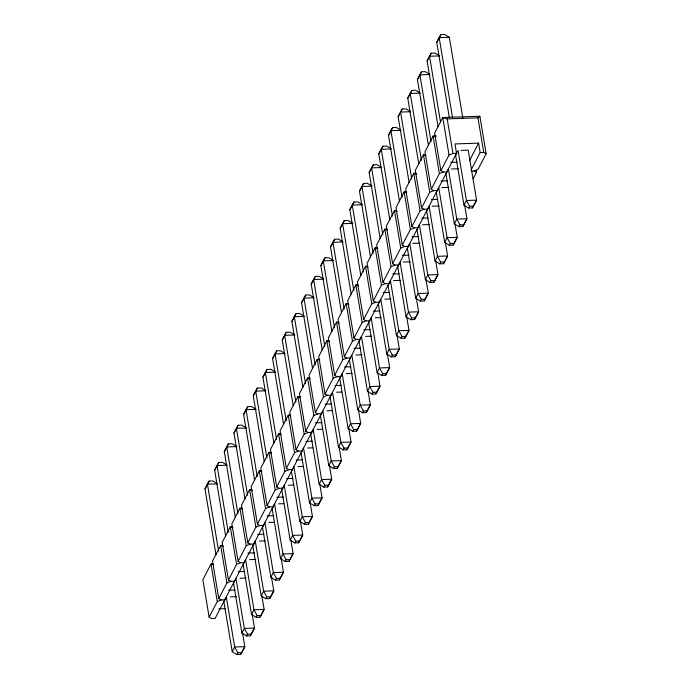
<?xml version="1.0" encoding="UTF-8"?>
<svg xmlns="http://www.w3.org/2000/svg" width="689" height="689" viewBox="0 0 689 689"><rect width="100%" height="100%" fill="white"/><g stroke="black" fill="none" stroke-linecap="round" stroke-linejoin="round"><path stroke-width="1.03" d="M215.993 554.636L204.986 488.846L209.086 481.086L212.892 480.956L217.569 483.816L207.415 484.16L218.602 551.011M209.086 481.086L204.986 488.846M225.647 536.033L214.641 470.242L218.74 462.483L222.547 462.353L227.224 465.204L217.078 465.557L228.266 532.408M218.74 462.483L214.641 470.242M235.311 517.43L224.295 451.639L228.403 443.88L232.21 443.75L236.878 446.601L226.733 446.954L237.92 513.805M228.403 443.88L224.295 451.639M244.965 498.827L233.959 433.036L238.058 425.277L241.865 425.147L246.533 427.998L236.387 428.351L247.575 495.202M238.058 425.277L233.959 433.036M254.62 480.224L243.613 414.433L247.713 406.674L251.519 406.536L256.196 409.395L246.042 409.74L257.23 476.599M247.713 406.674L243.613 414.433M264.275 461.621L253.268 395.822L257.367 388.062L261.174 387.933L265.851 390.792L255.705 391.137L266.893 457.987M257.367 388.062L253.268 395.822M273.938 443.01L262.922 377.219L267.031 369.459L270.837 369.33L275.505 372.189L265.36 372.534L276.547 439.384M267.031 369.459L262.922 377.219M283.592 424.407L272.586 358.616L276.685 350.856L280.492 350.727L285.16 353.578L275.014 353.931L286.202 420.781M276.685 350.856L272.586 358.616M293.247 405.804L282.24 340.013L286.34 332.253L290.147 332.124L294.823 334.975L284.669 335.328L295.857 402.178M286.34 332.253L282.24 340.013M302.902 387.201L291.895 321.41L295.994 313.65L299.801 313.521L304.478 316.372L294.332 316.716L305.52 383.575M295.994 313.65L291.895 321.41M312.565 368.598L301.549 302.807L305.658 295.047L309.464 294.909L314.132 297.769L303.987 298.113L315.174 364.972M305.658 295.047L301.549 302.807M322.219 349.995L311.213 284.195L315.312 276.435L319.119 276.306L323.787 279.166L313.641 279.51L324.829 346.36M315.312 276.435L311.213 284.195M331.874 331.383L320.867 265.592L324.967 257.832L328.774 257.703L333.45 260.563L323.296 260.907L334.484 327.757M324.967 257.832L320.867 265.592M341.529 312.78L330.522 246.989L334.621 239.229L338.428 239.1L343.105 241.951L332.959 242.304L344.147 309.154M334.621 239.229L330.522 246.989M351.192 294.177L340.177 228.386L344.285 220.626L348.091 220.497L352.759 223.348L342.614 223.701L353.801 290.551M344.285 220.626L340.177 228.386M360.847 275.574L349.84 209.783L353.939 202.023L357.746 201.894L362.414 204.745L352.268 205.089L363.456 271.948M353.939 202.023L349.84 209.783M370.501 256.971L359.494 191.18L363.594 183.42L367.401 183.283L372.077 186.142L361.923 186.486L373.111 253.345M363.594 183.42L359.494 191.18M380.156 238.368L369.149 172.569L373.249 164.809L377.055 164.68L381.732 167.539L371.586 167.883L382.774 234.734M373.249 164.809L369.149 172.569M389.819 219.757L378.804 153.966L382.912 146.206L386.718 146.077L391.386 148.936L381.241 149.28L392.429 216.131M382.912 146.206L378.804 153.966M399.474 201.154L388.467 135.363L392.566 127.603L396.373 127.474L400.266 129.851M392.566 127.603L388.467 135.363M409.128 182.551L398.121 116.76L402.221 109L406.028 108.871L409.921 111.248M402.221 109L398.121 116.76M418.783 163.948L407.776 98.157L411.876 90.397L415.682 90.268L419.575 92.645M411.876 90.397L407.776 98.157M428.446 145.345L417.431 79.554L421.539 71.794L425.346 71.656L429.238 74.042M421.539 71.794L417.431 79.554M438.101 126.742L427.094 60.942L431.193 53.182L435 53.053L438.893 55.43M431.193 53.182L427.094 60.942M449.357 117.681L436.748 42.339L440.848 34.579L444.655 34.45L449.331 37.309L462.827 117.957M440.848 34.579L436.748 42.339M470.983 170.183L480.155 152.51L478.588 143.131L454.964 143.941L456.54 153.32L215.114 618.429L211.549 618.55L209.137 617.198L217.276 601.523L210.998 564.024L213.116 563.946M224.778 599.826L221.203 599.947L218.792 598.595L226.931 582.92L220.652 545.421L222.78 545.344M234.432 581.223L230.867 581.344L228.455 579.992L236.585 564.317L230.315 526.809L232.434 526.74M244.087 562.62L240.521 562.741L238.11 561.38L246.249 545.705L239.97 508.206L242.089 508.137M253.741 544.017L250.176 544.138L247.764 542.777L255.903 527.102L249.625 489.603L251.743 489.534M263.405 525.406L259.831 525.535L257.419 524.174L265.558 508.499L259.279 471L261.407 470.931M273.059 506.803L269.494 506.923L267.082 505.571L275.212 489.896L268.943 452.397L271.061 452.32M282.714 488.2L279.148 488.32L276.737 486.968L284.876 471.293L278.597 433.794L280.716 433.717M292.369 469.597L288.803 469.717L286.391 468.365L294.53 452.69L288.252 415.183L290.37 415.114M302.032 450.994L298.458 451.114L296.046 449.753L304.185 434.079L297.906 396.58L300.034 396.511M311.686 432.391L308.121 432.511L305.709 431.15L313.839 415.476L307.57 377.977L309.688 377.908M321.341 413.779L317.775 413.908L315.364 412.547L323.503 396.873L317.224 359.374L319.343 359.305M330.996 395.176L327.43 395.297L325.019 393.944L333.157 378.27L326.879 340.771L328.998 340.693M340.659 376.573L337.085 376.694L334.673 375.341L342.812 359.667L336.533 322.168L338.661 322.09M350.313 357.97L346.748 358.091L344.336 356.738L352.467 341.064L346.197 303.556L348.315 303.487M359.968 339.367L356.402 339.488L353.991 338.127L362.13 322.452L355.851 284.953L357.97 284.884M369.623 320.764L366.057 320.885L363.646 319.524L371.784 303.849L365.506 266.35L367.625 266.281M379.286 302.152L375.712 302.282L373.3 300.921L381.439 285.246L375.161 247.747L377.288 247.678M388.94 283.549L385.375 283.67L382.963 282.318L391.094 266.643L384.824 229.144L386.942 229.067M398.595 264.946L395.03 265.067L392.618 263.715L400.757 248.04L394.478 210.541L396.597 210.464M408.25 246.343L404.684 246.464L402.273 245.112L410.411 229.437L404.133 191.93L406.252 191.861M417.913 227.74L414.339 227.861L411.927 226.5L420.066 210.825L413.788 173.327L415.915 173.258M427.568 209.137L424.002 209.258L421.59 207.897L429.721 192.222L423.451 154.724L425.569 154.655M437.222 190.526L433.657 190.655L431.245 189.294L439.384 173.619L433.105 136.121L436.283 136.009M446.877 171.923L443.311 172.043L440.9 170.691L449.039 155.016L442.76 117.518L479.863 116.243L486.133 153.742L478.002 169.416L474.066 170.993L471.397 171.079M469.416 160.804L478.588 143.131M473.128 178.804L476.478 172.345L476.133 170.261M232.236 651.691L234.673 647.005L226.302 597.001L223.865 601.686L232.236 651.691L236.913 654.55L240.711 654.421L244.819 646.661L242.554 633.113M241.891 633.088L244.328 628.402L235.957 578.398L233.528 583.083L241.891 633.088L246.567 635.947L250.374 635.818L254.474 628.058L252.208 614.51M251.545 614.485L253.983 609.799L245.611 559.795L243.183 564.48L251.545 614.485L256.222 617.344L260.029 617.206L264.128 609.446L261.863 595.907M261.209 595.882L263.637 591.196L255.274 541.192L252.837 545.877L261.209 595.882L265.876 598.732L269.683 598.603L273.783 590.843L271.518 577.304M270.863 577.279L273.3 572.585L264.929 522.581L262.492 527.274L270.863 577.279L275.54 580.129L279.338 580L283.446 572.24L281.181 558.701M280.518 558.676L282.955 553.982L274.584 503.978L272.155 508.663L280.518 558.676L285.194 561.526L289.001 561.397L293.101 553.637L290.836 540.09M290.172 540.064L292.61 535.379L284.238 485.375L281.81 490.06L290.172 540.064L294.849 542.923L298.656 542.794L302.755 535.034L300.49 521.487M299.836 521.461L302.264 516.776L293.902 466.772L291.464 471.457L299.836 521.461L304.504 524.32L308.31 524.191L312.41 516.431L310.145 502.884M309.49 502.858L311.928 498.173L303.556 448.169L301.119 452.854L309.49 502.858L314.167 505.717L317.965 505.58L322.073 497.82L319.808 484.281M319.145 484.255L321.582 479.57L313.211 429.557L310.782 434.251L319.145 484.255L323.821 487.106L327.628 486.977L331.728 479.217L329.463 465.678M328.808 465.652L331.237 460.958L322.865 410.954L320.437 415.648L328.808 465.652L333.476 468.503L337.283 468.374L341.382 460.614L339.117 447.075M338.463 447.049L340.891 442.355L332.529 392.351L330.091 397.036L338.463 447.049L343.131 449.9L346.937 449.771L351.037 442.011L348.772 428.463M348.117 428.437L350.555 423.752L342.183 373.748L339.746 378.433L348.117 428.437L352.794 431.297L356.592 431.168L360.7 423.408L358.435 409.86M357.772 409.834L360.209 405.149L351.838 355.145L349.409 359.83L357.772 409.834L362.448 412.694L366.255 412.565L370.355 404.805L368.09 391.257M367.435 391.231L369.864 386.546L361.492 336.542L359.064 341.227L367.435 391.231L372.103 394.091L375.91 393.953L380.009 386.193L377.744 372.654M377.09 372.628L379.518 367.943L371.156 317.93L368.718 322.624L377.09 372.628L381.758 375.479L385.564 375.35L389.664 367.59L387.399 354.051M386.744 354.025L389.182 349.332L380.81 299.327L378.373 304.021L386.744 354.025L391.421 356.876L395.219 356.747L399.327 348.987L397.062 335.448M396.399 335.422L398.836 330.729L390.465 280.724L388.036 285.41L396.399 335.422L401.076 338.273L404.882 338.144L408.982 330.384L406.717 316.837M406.062 316.811L408.491 312.126L400.12 262.121L397.691 266.807L406.062 316.811L410.73 319.67L414.537 319.541L418.636 311.781L416.371 298.234M415.717 298.208L418.145 293.523L409.783 243.518L407.345 248.204L415.717 298.208L420.385 301.067L424.191 300.938L428.291 293.178L426.026 279.631M425.371 279.605L427.809 274.92L419.437 224.915L417 229.601L425.371 279.605L430.048 282.464L433.846 282.326L437.954 274.567L435.689 261.028M435.026 261.002L437.463 256.317L429.092 206.304L426.663 210.998L435.026 261.002L439.703 263.853L443.509 263.723L447.609 255.963L445.344 242.425M444.689 242.399L447.118 237.705L438.747 187.701L436.318 192.395L444.689 242.399L449.357 245.25L453.164 245.12L457.263 237.361L454.998 223.822M454.344 223.796L456.773 219.102L448.41 169.098L445.972 173.783L454.344 223.796L459.012 226.647L462.819 226.517L466.918 218.757L464.653 205.21M463.998 205.184L466.436 200.499L458.064 150.495L455.627 155.18L463.998 205.184L468.675 208.044L472.473 207.914L476.581 200.154L468.21 150.15L461.105 150.391M236.913 654.55L237.817 652.793L234.673 647.005L244.819 646.661L240.711 654.421M246.567 635.947L247.48 634.19L244.328 628.402L254.474 628.058L250.374 635.818M256.222 617.344L257.135 615.587L253.983 609.799L264.128 609.446L260.029 617.206M265.876 598.732L266.789 596.975L263.637 591.196L273.783 590.843L269.683 598.603M275.54 580.129L276.444 578.372L273.3 572.585L283.446 572.24L279.338 580M285.194 561.526L286.107 559.769L282.955 553.982L293.101 553.637L289.001 561.397M294.849 542.923L295.762 541.166L292.61 535.379L302.755 535.034L298.656 542.794M304.504 524.32L305.416 522.563L302.264 516.776L312.41 516.431L308.31 524.191M314.167 505.717L315.071 503.96L311.928 498.173L322.073 497.82L317.965 505.58M323.821 487.106L324.734 485.349L321.582 479.57L331.728 479.217L327.628 486.977M333.476 468.503L334.389 466.746L331.237 460.958L341.382 460.614L337.283 468.374M343.131 449.9L344.044 448.143L340.891 442.355L351.037 442.011L346.937 449.771M352.794 431.297L353.698 429.54L350.555 423.752L360.7 423.408L356.592 431.168M362.448 412.694L363.361 410.937L360.209 405.149L370.355 404.805L366.255 412.565M372.103 394.091L373.016 392.334L369.864 386.546L380.009 386.193L375.91 393.953M381.758 375.479L382.671 373.722L379.518 367.943L389.664 367.59L385.564 375.35M391.421 356.876L392.325 355.119L389.182 349.332L399.327 348.987L395.219 356.747M401.076 338.273L401.988 336.516L398.836 330.729L408.982 330.384L404.882 338.144M410.73 319.67L411.643 317.913L408.491 312.126L418.636 311.781L414.537 319.541M420.385 301.067L421.298 299.31L418.145 293.523L428.291 293.178L424.191 300.938M430.048 282.464L430.952 280.707L427.809 274.92L437.954 274.567L433.846 282.326M439.703 263.853L440.615 262.096L437.463 256.317L447.609 255.963L443.509 263.723M449.357 245.25L450.27 243.493L447.118 237.705L457.263 237.361L453.164 245.12M459.012 226.647L459.925 224.89L456.773 219.102L466.918 218.757L462.819 226.517M468.675 208.044L469.579 206.287L466.436 200.499L476.581 200.154L472.473 207.914M440.9 170.691L434.63 133.192L442.76 117.518L447.187 118.896L477.942 117.836L479.863 116.243M449.039 155.016L452.966 153.44L456.54 153.32M439.384 173.619L443.311 172.043M429.721 192.222L433.657 190.655M420.066 210.825L424.002 209.258M410.411 229.437L414.339 227.861M400.757 248.04L404.684 246.464M391.094 266.643L395.03 265.067M381.439 285.246L385.375 283.67M371.784 303.849L375.712 302.282M362.13 322.452L366.057 320.885M352.467 341.064L356.402 339.488M342.812 359.667L346.748 358.091M333.157 378.27L337.085 376.694M323.503 396.873L327.43 395.297M313.839 415.476L317.775 413.908M304.185 434.079L308.121 432.511M294.53 452.69L298.458 451.114M284.876 471.293L288.803 469.717M275.212 489.896L279.148 488.32M265.558 508.499L269.494 506.923M255.903 527.102L259.831 525.535M246.249 545.705L250.176 544.138M236.585 564.317L240.521 562.741M226.931 582.92L230.867 581.344M217.276 601.523L221.203 599.947M449.331 37.309L439.177 37.654L452.501 117.242M439.668 55.912L429.523 56.257L440.529 122.048M430.014 74.515L419.868 74.86L431.056 141.719M420.359 93.118L410.213 93.463L421.401 160.322M410.704 111.721L400.55 112.074L411.738 178.925M401.041 130.324L390.896 130.677L402.083 197.528M480.155 152.51L483.73 152.39L486.133 153.742M450.675 162.363L457.126 162.148M451.45 168.994L458.555 168.753M441.02 180.966L447.462 180.751M441.795 187.597L448.901 187.356M431.366 199.577L437.808 199.354M432.141 206.2L439.237 205.959M469.579 206.287L473.386 206.157M421.711 218.18L428.153 217.957M422.478 224.812L429.583 224.562M459.925 224.89L463.731 224.76M412.048 236.783L418.499 236.56M412.823 243.415L419.928 243.165M450.27 243.493L454.077 243.363M402.393 255.386L408.835 255.163M403.168 262.018L410.274 261.777M440.615 262.096L444.422 261.966M392.739 273.989L399.181 273.774M393.514 280.621L400.61 280.38M430.952 280.707L434.759 280.569M383.084 292.592L389.526 292.377M384.867 299.19L390.956 298.983M421.298 299.31L425.104 299.181M373.421 311.204L379.872 310.98M375.212 317.793L381.301 317.586M411.643 317.913L415.45 317.784M363.766 329.807L370.208 329.583M365.558 336.396L371.647 336.189M401.988 336.516L405.795 336.387M354.112 348.41L360.554 348.186M355.894 355.007L361.983 354.792M392.325 355.119L396.132 354.99M344.457 367.013L350.899 366.789M346.24 373.61L352.329 373.404M382.671 373.722L386.477 373.593M334.794 385.616L341.244 385.401M336.585 392.213L341.658 392.041M373.016 392.334L376.823 392.196M325.139 404.219L331.581 404.004M326.93 410.816L332.003 410.644M363.361 410.937L367.168 410.808M315.484 422.831L321.927 422.607M317.267 429.419L322.34 429.247M353.698 429.54L357.505 429.411M305.83 441.434L312.272 441.21M307.613 448.022L312.685 447.85M344.044 448.143L347.85 448.014M296.167 460.037L302.617 459.813M297.958 466.634L303.031 466.453M334.389 466.746L338.196 466.617M286.512 478.64L292.954 478.416M288.303 485.237L293.376 485.065M324.734 485.349L328.541 485.22M276.857 497.243L283.3 497.027M278.64 503.84L283.713 503.668M315.071 503.96L318.878 503.823M267.203 515.846L273.645 515.63M268.986 522.443L274.058 522.271M305.416 522.563L309.223 522.434M257.54 534.457L263.99 534.233M259.331 541.046L265.42 540.839M295.762 541.166L299.569 541.037M247.885 553.06L254.327 552.836M249.676 559.649L255.765 559.442M286.107 559.769L289.914 559.64M238.23 571.663L244.673 571.439M240.013 578.26L246.102 578.045M276.444 578.372L280.251 578.243M228.576 590.266L235.018 590.042M230.359 596.863L236.448 596.657M266.789 596.975L270.596 596.846M218.913 608.869L225.363 608.654M257.135 615.587L260.942 615.449M247.48 634.19L251.287 634.061M237.817 652.793L241.624 652.664M435.758 136.947L433.105 136.121L424.967 151.795L431.245 189.294M426.103 155.55L423.451 154.724L415.312 170.398L421.59 207.897M416.449 174.153L413.788 173.327L405.657 189.001L411.927 226.5M406.794 192.765L404.133 191.93L396.003 207.604L402.273 245.112M397.131 211.368L394.478 210.541L386.34 226.216L392.618 263.715M387.476 229.971L384.824 229.144L376.685 244.819L382.963 282.318M377.822 248.574L375.161 247.747L367.03 263.422L373.3 300.921M368.167 267.177L365.506 266.35L357.376 282.025L363.646 319.524M358.504 285.78L355.851 284.953L347.712 300.628L353.991 338.127M348.849 304.392L346.197 303.556L338.058 319.231L344.336 356.738M339.195 322.995L336.533 322.168L328.403 337.843L334.673 375.341M329.54 341.598L326.879 340.771L318.749 356.446L325.019 393.944M319.877 360.201L317.224 359.374L309.085 375.049L315.364 412.547M310.222 378.804L307.57 377.977L299.431 393.652L305.709 431.15M300.568 397.407L297.906 396.58L289.776 412.255L296.046 449.753M290.913 416.018L288.252 415.183L280.122 430.858L286.391 468.365M281.25 434.621L278.597 433.794L270.458 449.469L276.737 486.968M271.595 453.224L268.943 452.397L260.804 468.072L267.082 505.571M261.941 471.827L259.279 471L251.149 486.675L257.419 524.174M252.286 490.43L249.625 489.603L241.494 505.278L247.764 542.777M242.623 509.033L239.97 508.206L231.831 523.881L238.11 561.38M232.968 527.645L230.315 526.809L222.177 542.484L228.455 579.992M223.314 546.248L220.652 545.421L212.522 561.096L218.792 598.595M213.659 564.851L210.998 564.024L202.867 579.699L209.137 617.198M474.066 170.993L476.478 172.345M477.942 117.836L483.73 152.39M447.187 118.896L452.966 153.44"/></g></svg>
